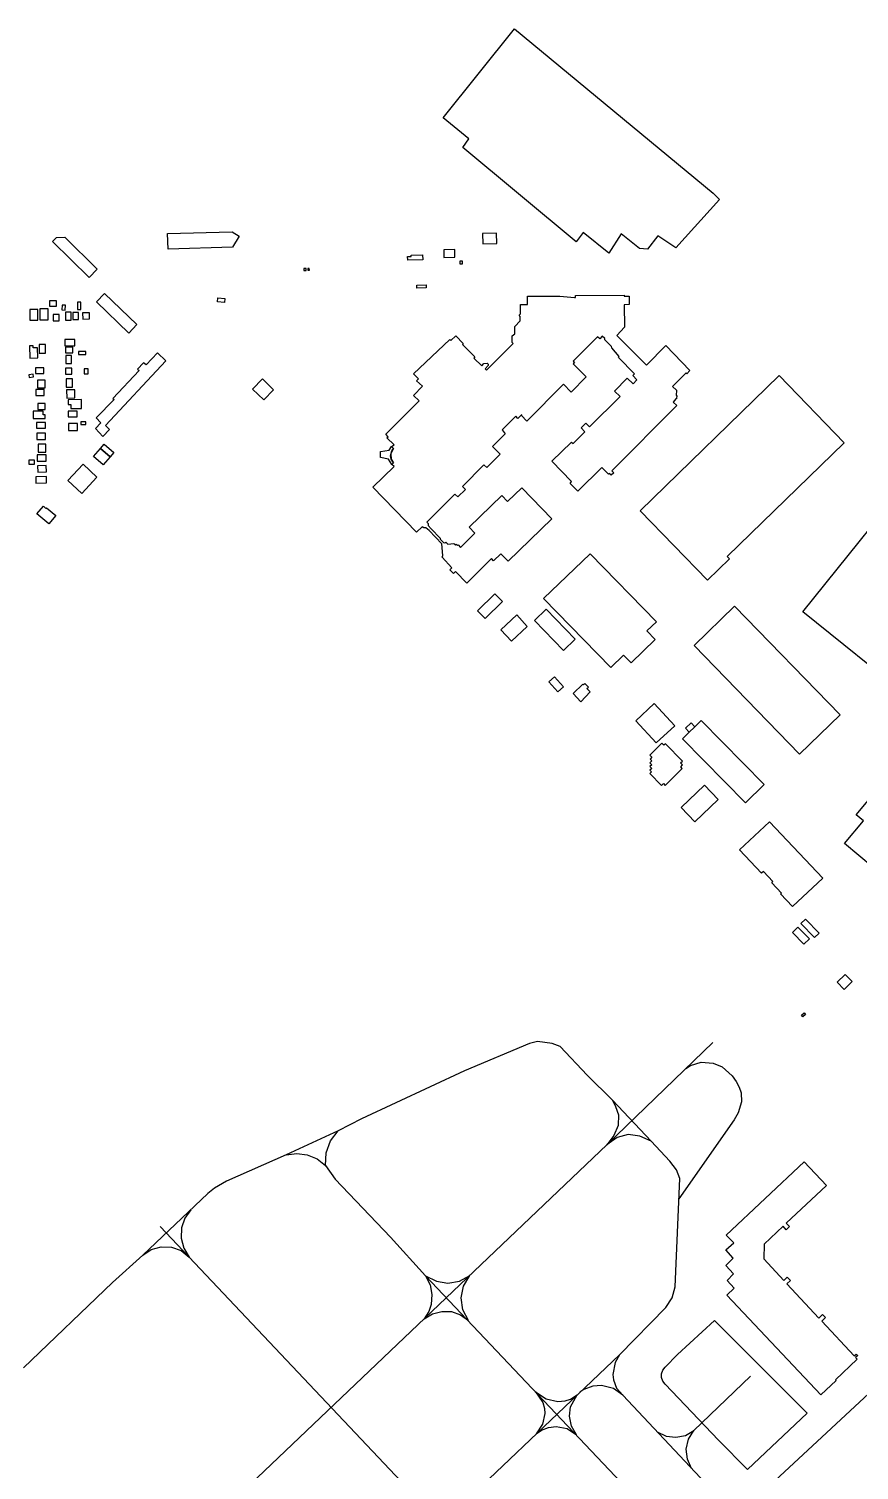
# Model space of a CAD drawing. Header units: metres. Extents: x -118 to 4032, y -3666 to 171.
# Drawn here: x 1143 to 1823, y -1009 to 171 of the extents above; entities that cross this region are included whole.
import ezdxf

# ---------------------------------------------------------------- set-up
doc = ezdxf.new("R2010")
doc.units = ezdxf.units.M
for name, color, linetype in [('APRON', 1, 'Continuous'), ('CIVIL_BUILDING', 6, 'Continuous'), ('RUNWAY', 2, 'Continuous'), ('TAXIWAY', 5, 'Continuous')]:
    doc.layers.add(name, color=color, linetype=linetype)

msp = doc.modelspace()

# ---------------------------------------------------------------- linework, layer by layer
at = {"layer": 'APRON'}
msp.add_lwpolyline([(1707.9, -984.6), (1664.2, -938.7), (1662.2, -936.3), (1661.1, -933.3), (1661.2, -930.1), (1662.2, -927.2), (1664.3, -924.7), (1674.3, -914.3), (1704.7, -886.5), (1780.6, -962.3), (1731.6, -1008.5), (1707.9, -984.6)], close=True, dxfattribs=at)
msp.add_lwpolyline([(1847.2, -1108.7), (1796, -1054.7), (1774, -1038.1), (1754.4, -1017.7), (1846.2, -932)], dxfattribs=at)
at = {"layer": 'CIVIL_BUILDING'}
for points in [[(1498.6, 74.1), (1503.3, 81.1), (1482.3, 98.3), (1540.9, 171.2), (1703.5, 36.6), (1708.6, 31.4), (1672.9, -8.1), (1658.2, 1.7), (1649.8, -9.1), (1643.3, -8.7), (1628.2, 3.4), (1618.1, -12.4), (1597.1, 4.4), (1591.3, -3.3), (1498.6, 74.1)], [(1162.4, -2.9), (1165.7, 0.4), (1172.4, 0.7), (1199.1, -25.5), (1192.4, -32.3), (1162.4, -2.9)], [(1256.6, 3.6), (1309.5, 5), (1315.3, 1.5), (1309.8, -7.7), (1257, -9.1), (1256.6, 3.6)], [(1526.1, 3.9), (1514.7, 3.7), (1514.9, -4.9), (1526.3, -4.7), (1526.1, 3.9)], [(1491.8, -9.6), (1482.8, -9.8), (1482.9, -16), (1492, -15.8), (1491.8, -9.6)], [(1453.2, -15.2), (1456.2, -15.2), (1456.2, -14.1), (1465.5, -13.9), (1465.6, -18), (1453.3, -18.2), (1453.2, -15.2)], [(1496.4, -18.7), (1497.8, -18.7), (1497.8, -21.4), (1496.4, -21.4), (1496.4, -18.7)], [(1368.3, -25.1), (1368.3, -26.8), (1370.2, -26.7), (1370.1, -25.1), (1368.3, -25.1)], [(1371.5, -25.1), (1371.5, -26.4), (1372.8, -26.4), (1372.7, -25), (1371.5, -25.1)], [(1205, -45.5), (1198.4, -52.4), (1224.9, -77.9), (1231.5, -71), (1205, -45.5)], [(1460.5, -241), (1424.8, -204.2), (1442.2, -187.1), (1440.3, -185.6), (1441.8, -184.2), (1439.8, -181.1), (1439.2, -178.4), (1440.2, -174.4), (1441.7, -172.5), (1440.1, -170.8), (1442.1, -169.5), (1436.3, -163.8), (1437.3, -162.8), (1435.3, -160.8), (1462.7, -133.5), (1458.2, -129.1), (1465.5, -121.5), (1460.4, -117), (1462.1, -115.5), (1458, -111.4), (1487.8, -83.2), (1488.6, -84), (1492.7, -80.2), (1498.8, -86.6), (1498.1, -87.4), (1508.4, -97.5), (1507.5, -98.4), (1513.9, -104.7), (1515.8, -102.8), (1518.5, -102.7), (1519.2, -103.3), (1519.2, -104.5), (1516.7, -107.1), (1517.9, -108.3), (1539.8, -86.4), (1539, -85.7), (1539, -80.2), (1541.1, -78.6), (1541, -72.5), (1545.5, -68), (1545.4, -64.3), (1544.6, -63.4), (1545.8, -62.3), (1545.7, -54.5), (1551.3, -54.5), (1551.3, -47.6), (1577.9, -47.8), (1589.8, -48.7), (1590.8, -48.7), (1590.8, -47.2), (1630.6, -47), (1630.7, -47.8), (1634.6, -47.7), (1634.6, -54.6), (1630.7, -54.7), (1630.8, -73.1), (1624.7, -79.9), (1648.8, -104.1), (1664.7, -88.2), (1684.4, -108.7), (1681.9, -111.2), (1681.3, -110.6), (1670.3, -121.6), (1673.6, -124.6), (1673.1, -129.1), (1673.7, -129.1), (1673.6, -131.7), (1672.9, -131.7), (1670.8, -134.4), (1673.8, -137.3), (1620.6, -190.8), (1622.1, -192.3), (1620, -194.4), (1618.4, -192.9), (1617.8, -193.6), (1612.2, -188.1), (1592.7, -207.3), (1586.5, -201.2), (1587.5, -199.5), (1571.4, -182.7), (1587.6, -167.3), (1588.7, -168.4), (1598.3, -158.8), (1595.4, -155.6), (1599.3, -151.8), (1602.2, -154.8), (1627.3, -129.9), (1622.7, -125.4), (1633, -115), (1637.9, -119.6), (1641.1, -116.2), (1637.7, -112.8), (1639.2, -111.2), (1625.9, -98), (1626.6, -97.1), (1620.4, -90), (1620.3, -88.8), (1614.7, -83.4), (1614.7, -82.5), (1612.7, -80.5), (1610.7, -82.7), (1608.9, -81.1), (1588.9, -100.9), (1589.9, -101.8), (1588.7, -103), (1599.6, -113.9), (1587.2, -126.3), (1580.9, -119.9), (1551, -150.1), (1546.5, -145.4), (1546.7, -144.7), (1543.6, -147.9), (1541.8, -146), (1530.6, -157.3), (1533.1, -160.4), (1522.8, -170.9), (1529.1, -177.2), (1518, -188.1), (1515.8, -185.9), (1498.2, -203.5), (1500.6, -206), (1494.5, -212.1), (1492, -209.8), (1469.1, -232.9), (1470.1, -233.8), (1470.2, -235.6), (1472.4, -238.3), (1479.9, -245.8), (1479.9, -246.7), (1482.5, -249.4), (1483.7, -249.8), (1484.6, -249.1), (1486.2, -250.7), (1491.2, -250.2), (1492.4, -251.5), (1493.1, -250.9), (1494.1, -251.9), (1494.6, -251.4), (1496.5, -253.4), (1508.4, -241.8), (1503.6, -237), (1530.4, -210.9), (1535.1, -215.8), (1546.7, -204.7), (1571.3, -230), (1535.5, -264.7), (1529.6, -258.6), (1523.7, -264.4), (1522, -262.6), (1501.7, -282.8), (1492.4, -273.3), (1490.9, -274.8), (1487.9, -271.7), (1489.5, -270.2), (1481.5, -261.4), (1482.2, -260), (1481.3, -250.5), (1470.9, -239.7), (1468.2, -237.5), (1466.4, -237.5), (1465.3, -236.6), (1460.5, -241)], [(1460.8, -41.1), (1460.7, -38.8), (1468.4, -38.5), (1468.5, -40.8), (1460.8, -41.1)], [(1150.4, -58.5), (1143.9, -58.5), (1143.9, -67.5), (1150.4, -67.5), (1150.4, -58.5)], [(1158.9, -58.1), (1152.1, -58.1), (1152.1, -67.1), (1158.9, -67.1), (1158.9, -58.1)], [(1165.7, -55.9), (1165.7, -51.6), (1160, -51.6), (1160, -55.9), (1165.7, -55.9)], [(1172.9, -59.2), (1173.1, -55.1), (1170.3, -55), (1170.1, -59), (1172.9, -59.2)], [(1183, -58.6), (1185.5, -58.6), (1185.5, -52.5), (1183, -52.5), (1183, -58.6)], [(1297.9, -49), (1303.5, -49.6), (1303.2, -52.9), (1297.5, -52.3), (1297.9, -49)], [(1167.9, -67.8), (1167.9, -62.6), (1163, -62.6), (1163, -67.8), (1167.9, -67.8)], [(1177.7, -60.8), (1173.1, -60.8), (1173.1, -67.3), (1177.7, -67.3), (1177.7, -60.8)], [(1179, -61), (1179, -66.8), (1183.6, -66.8), (1183.6, -61), (1179, -61)], [(1192.8, -61.5), (1187.1, -61.5), (1187.2, -66.5), (1192.8, -66.4), (1192.8, -61.5)], [(1146.7, -88.3), (1143.6, -88.4), (1143.8, -98.4), (1150.3, -98.3), (1150.2, -89.9), (1146.7, -89.9), (1146.7, -88.3)], [(1151.6, -94.5), (1156.6, -94.5), (1156.6, -87.3), (1151.6, -87.3), (1151.6, -94.5)], [(1180.6, -88.3), (1180.6, -83.3), (1172.6, -83.3), (1172.6, -88.3), (1180.6, -88.3)], [(1179.1, -89.6), (1173, -89.6), (1173, -94.1), (1179.1, -94.1), (1179.1, -89.6)], [(1183.6, -95.5), (1189.7, -95.5), (1189.7, -93), (1183.6, -93), (1183.6, -95.5)], [(1248.3, -94.1), (1239, -104), (1237, -102.2), (1232.1, -107.4), (1233.4, -108.5), (1211.9, -131.6), (1212.8, -132.4), (1198.1, -147.3), (1202.1, -151.5), (1197.5, -156.1), (1203.6, -162.5), (1209.1, -156.8), (1205.8, -153.7), (1255.3, -100.7), (1248.3, -94.1)], [(1177.9, -102.9), (1177.9, -96.4), (1173.2, -96.4), (1173.2, -102.9), (1177.9, -102.9)], [(1146.7, -111.7), (1143, -112.1), (1143.2, -114.2), (1146.9, -113.8), (1146.7, -111.7)], [(1155.4, -111.1), (1155.4, -106.5), (1148.4, -106.5), (1148.4, -111.1), (1155.4, -111.1)], [(1156.4, -116.6), (1150.1, -116.6), (1150.1, -122.8), (1156.4, -122.8), (1156.4, -116.6)], [(1178.2, -111.6), (1178.2, -106.8), (1173, -106.8), (1173, -111.6), (1178.2, -111.6)], [(1178.9, -122.3), (1178.9, -115.4), (1173.6, -115.4), (1173.6, -122.3), (1178.9, -122.3)], [(1188.2, -111.3), (1191.6, -111.3), (1191.6, -107.1), (1188.2, -107.1), (1188.2, -111.3)], [(1334.4, -115.5), (1343.5, -124.3), (1335.4, -132.7), (1326.3, -123.9), (1334.4, -115.5)], [(1643.8, -223.6), (1757.5, -112.8), (1810.9, -167.7), (1715.1, -261), (1716.8, -262.8), (1698.9, -280.2), (1643.8, -223.6)], [(1148.7, -129), (1155.7, -129), (1155.7, -124.1), (1148.7, -124.1), (1148.7, -129)], [(1180.8, -131.1), (1180.7, -124.4), (1173.8, -124.5), (1174.1, -131.2), (1180.8, -131.1)], [(1150.5, -140.5), (1156.4, -140.5), (1156.4, -135.6), (1150.5, -135.6), (1150.5, -140.5)], [(1177.4, -139.6), (1186.2, -139.6), (1186.2, -132.4), (1175.3, -132.5), (1175.3, -136.3), (1177.4, -136.3), (1177.4, -139.6)], [(1154.7, -144.9), (1154.7, -142), (1146.7, -142), (1146.7, -147.9), (1156.4, -147.9), (1156.4, -144.9), (1154.7, -144.9)], [(1149.4, -151.1), (1149.4, -155.9), (1156.6, -155.9), (1156.6, -151.1), (1149.4, -151.1)], [(1175.2, -141.9), (1175.2, -146.6), (1182.6, -146.6), (1182.6, -141.9), (1175.2, -141.9)], [(1175.6, -152.1), (1175.6, -157.6), (1182.9, -157.6), (1182.9, -152.1), (1175.6, -152.1)], [(1185.6, -152.9), (1189.7, -152.9), (1189.7, -150.5), (1185.6, -150.5), (1185.6, -152.9)], [(1156.7, -165), (1156.7, -159.9), (1149.6, -159.9), (1149.6, -165), (1156.7, -165)], [(1156.9, -168.8), (1150.7, -168.8), (1150.7, -175.6), (1156.9, -175.6), (1156.9, -168.8)], [(1201.8, -172.4), (1209.7, -179.2), (1204, -185.8), (1196.1, -179.1), (1201.8, -172.4)], [(1201.8, -172.4), (1204.7, -169), (1212.6, -175.8), (1209.7, -179.2), (1201.8, -172.4)], [(1440.3, -185.6), (1437.7, -181.1), (1431, -179.8), (1431, -174.8), (1438, -173.8), (1440.1, -170.8), (1441.7, -172.5), (1439.4, -176.8), (1439.8, -181.1), (1441.8, -184.2), (1440.3, -185.6)], [(1147.7, -182.1), (1143, -182.1), (1143, -185.3), (1147.7, -185.3), (1147.7, -182.1)], [(1157.1, -182.8), (1157.1, -177.6), (1149.9, -177.6), (1149.9, -182.8), (1157.1, -182.8)], [(1157.5, -191.5), (1157.3, -186.4), (1150.2, -186.7), (1150.4, -191.8), (1157.5, -191.5)], [(1187.4, -185.4), (1198.8, -196), (1186.3, -209.3), (1174.9, -198.7), (1187.4, -185.4)], [(1777, -306.3), (1879.4, -178.9), (1885, -183.4), (1888.9, -178.6), (1971.5, -244.9), (1865.2, -377.2), (1777, -306.3)], [(1157.6, -200.6), (1157.4, -195.3), (1148.7, -195.6), (1148.8, -200.8), (1157.6, -200.6)], [(1154.9, -219.8), (1156.9, -221.6), (1157.4, -221), (1165.1, -227.4), (1159.4, -234.1), (1149.7, -226.1), (1154.9, -219.8)], [(1564.6, -295.2), (1602.8, -258.7), (1657.1, -314.4), (1649.3, -321.9), (1656, -328.9), (1636.3, -348), (1630.1, -341.6), (1619.6, -351.7), (1564.6, -295.2)], [(1516.8, -311.7), (1530.9, -297.8), (1524.6, -291.5), (1510.6, -305.4), (1516.8, -311.7)], [(1557.1, -313.4), (1566.6, -304.1), (1590.4, -328.5), (1581, -337.8), (1557.1, -313.4)], [(1687.9, -333.9), (1721.1, -301.6), (1807.4, -390.5), (1774.1, -422.8), (1687.9, -333.9)], [(1542.6, -308.8), (1529.6, -321), (1538.2, -330.2), (1551.2, -318.1), (1542.6, -308.8)], [(1573.5, -359.4), (1568.9, -363.6), (1576.4, -371.7), (1581, -367.5), (1573.5, -359.4)], [(1596.7, -365.4), (1588.8, -373), (1595, -380), (1602.7, -371.7), (1600.1, -369.1), (1601.4, -367.8), (1598.5, -364.9), (1597.2, -366), (1596.7, -365.4)], [(1655.3, -381.4), (1672.1, -399.5), (1656.9, -413.5), (1640.2, -395.5), (1655.3, -381.4)], [(1693.7, -395.3), (1745.2, -447.7), (1730, -462.6), (1678.5, -410.2), (1693.7, -395.3)], [(1683.9, -404.8), (1680.8, -401.6), (1685.6, -397.1), (1688.6, -400.3), (1683.9, -404.8)], [(1661.2, -448.4), (1662.7, -446.9), (1664.1, -448.3), (1678.2, -434.5), (1676.9, -433.1), (1678.5, -431.6), (1676.8, -429.9), (1678.3, -428.4), (1664.5, -414.2), (1663.1, -415.5), (1661.5, -413.9), (1651.6, -423.5), (1653.3, -425.3), (1651.8, -426.8), (1653.3, -428.3), (1651.7, -429.8), (1653.2, -431.4), (1651.7, -432.8), (1653.2, -434.4), (1651.7, -435.8), (1653.1, -437.2), (1651.7, -438.6), (1661.2, -448.4)], [(1857.4, -430.5), (1861.5, -433.9), (1866, -428.4), (1870.5, -432.2), (1866, -437.6), (1893.5, -460.6), (1842.2, -522), (1839.4, -519.7), (1833.6, -526.6), (1831.3, -524.7), (1834, -521.6), (1831.5, -519.5), (1834.6, -515.7), (1811, -496), (1826.5, -477.4), (1820.7, -472.5), (1847.4, -440.5), (1839.5, -433.9), (1851.6, -419.4), (1860.5, -426.8), (1857.4, -430.5)], [(1696.4, -448.2), (1707.7, -460), (1688.6, -478.3), (1677.3, -466.5), (1696.4, -448.2)], [(1749.5, -478.1), (1793.2, -524.2), (1768.5, -547.6), (1758.7, -537.2), (1759.5, -536.5), (1751.5, -528.1), (1752.5, -527.1), (1744.6, -518.8), (1743.2, -520.2), (1725.2, -501.2), (1749.5, -478.1)], [(1772.9, -564.4), (1782.3, -573.9), (1777.8, -578.3), (1768.4, -568.8), (1772.9, -564.4)], [(1779, -557.9), (1790.2, -569.4), (1786.5, -573), (1775.4, -561.4), (1779, -557.9)], [(1811.6, -603.2), (1817.3, -608.9), (1810.9, -615.4), (1805.1, -609.6), (1811.6, -603.2)], [(1777, -637.8), (1775.9, -636.5), (1777.9, -634.7), (1779.1, -636), (1777, -637.8)], [(1820.2, -916.8), (1821.4, -918.1), (1803.6, -935.1), (1804.2, -935.8), (1791.8, -947.3), (1714.7, -865.9), (1720.8, -860.2), (1715.1, -853.8), (1720.2, -848.4), (1713.9, -841.5), (1719.9, -835.4), (1713.8, -828.8), (1720.5, -823), (1714.2, -816.6), (1778.1, -756.6), (1796.2, -775.9), (1763.4, -806.8), (1766, -809.6), (1763.2, -812.2), (1760.7, -809.4), (1745.2, -824), (1744.9, -836.1), (1761.3, -853.7), (1764.1, -851), (1766.7, -853.8), (1763.9, -856.5), (1790, -884.5), (1793, -881.5), (1795.6, -884.1), (1792.5, -887.2), (1819.1, -915.6), (1820.7, -914.1), (1821.9, -915.3), (1820.2, -916.8)]]:
    msp.add_lwpolyline(points, close=True, dxfattribs=at)
at = {"layer": 'RUNWAY'}
for points in [[(1703.1, -658.8), (1616.3, -742.7)], [(299.8, -1996.1), (1616.3, -742.7)], [(2590.2, -2226.8), (1250.7, -809.7)]]:
    msp.add_lwpolyline(points, dxfattribs=at)
at = {"layer": 'TAXIWAY'}
for points in [[(1621, -706.2), (1600.3, -685.6), (1578.1, -662.2), (1571.7, -659.6), (1559.5, -658), (1553.1, -659.6), (1499.9, -682.2), (1415.5, -721.3), (1396.5, -731.2), (1353.8, -750.9), (1304.8, -772.4), (1295.1, -778.2), (1289.7, -782.5), (1236.3, -833.1), (1211.5, -855.3), (1138.6, -925.2)], [(1681.2, -680.3), (1684.8, -677.8), (1693.8, -675.1), (1703.4, -675.8), (1711, -678.9), (1719.1, -686.3), (1722.4, -690.7), (1724.9, -695.4), (1726.3, -700.2), (1726.6, -707.6), (1724.1, -716.6), (1720.6, -722.3), (1675.5, -786.9)], [(1621, -706.2), (1623.6, -711.2), (1625.9, -718.2), (1625.6, -726.8), (1622.1, -735), (1616.3, -742.7)], [(1652.6, -739.8), (1621, -706.2)], [(1385.9, -759.7), (1386.5, -749.2), (1390.1, -739.5), (1396.5, -731.2)], [(1402.8, -1126.8), (1463.8, -1069.7), (1626.7, -914.7), (1664.8, -876), (1670, -868.1), (1672.5, -858.9), (1676.1, -770.3), (1673.6, -763.1), (1668.1, -756.2), (1652.6, -739.8)], [(1652.6, -739.8), (1643.5, -735.5), (1633.9, -734.3), (1625, -736.7), (1616.3, -742.7)], [(1353.8, -750.9), (1362.5, -749.7), (1371.1, -750.8), (1379.1, -754.2), (1385.9, -759.7)], [(1385.9, -759.7), (1393.8, -770.8), (1439.2, -818.4), (1467.8, -850), (2040.2, -1454.4), (2077.5, -1494.4), (2106.4, -1527), (2252.3, -1681.4), (2255.3, -1686.6), (2269.8, -1733.4), (2460.1, -1935.2), (2532.1, -2008.2), (2635.3, -2120.7), (2698.9, -2187.1)], [(1275.6, -795.9), (1270.7, -802.7), (1268, -810.7), (1267.7, -819.1), (1269.9, -827.2), (1274.2, -834.6)], [(1236.3, -833.1), (1243.3, -828.4), (1251.4, -826.1), (1259.8, -826.4), (1267.8, -829.2), (1274.2, -834.6)], [(1467.8, -850), (1476.8, -854.3), (1486.3, -856), (1495.7, -854.4), (1504.1, -849.7)], [(1503, -886.6), (1498.4, -877.8), (1497, -868), (1499, -858.3), (1504.1, -849.7)], [(1467.8, -850), (1471.6, -857.3), (1473.2, -865.3), (1472.5, -873.5), (1470.5, -879.1), (1466.7, -885.3), (1473.5, -881.2), (1481.2, -879.1), (1489.1, -879.3), (1496.6, -881.9), (1503, -886.6)], [(1626.7, -914.7), (1623.1, -920.9), (1621.4, -930.7), (1621.9, -935), (1624.4, -941.9), (1629.4, -947.8)], [(1687.7, -976.6), (1734.1, -932)], [(1629.4, -947.8), (1621.9, -942.3), (1612.1, -939.7), (1604.9, -940.3), (1597.6, -943), (1594.4, -945.1)], [(1558.1, -945), (1566.6, -950.8), (1576.4, -953), (1582.2, -952.4), (1586.6, -950.9), (1592, -947.3)], [(1558.1, -945), (1563.9, -953.6), (1565.4, -958.5), (1565.6, -962.8), (1563.8, -971.4), (1558.6, -979.4)], [(1591.5, -980.2), (1587.4, -973.1), (1585.8, -965), (1586.7, -957.2), (1592, -947.3)], [(1629.4, -947.8), (1756.4, -1082.9), (1907.2, -1241.4), (2059.3, -1404.8), (2104, -1450.7), (2139.5, -1494.8), (2290.7, -1654.4), (2294.5, -1659.5), (2297.4, -1666.3), (2309.6, -1700.3), (2310.9, -1706.8), (2314.6, -1713.5), (2320.7, -1720.5), (2679.9, -2099.9), (2745.1, -2170.1), (2779.5, -2205.7)], [(1558.6, -979.4), (1563, -976.3), (1568.5, -974.1), (1575, -973.3), (1583.8, -975.1), (1591.5, -980.2)], [(1657.6, -977.8), (1664.9, -981.3), (1672.9, -982.2), (1680.8, -980.6), (1687.7, -976.6)], [(1685.8, -1007.8), (1682.4, -1000.1), (1681.5, -991.8), (1683.4, -983.7), (1687.7, -976.6)]]:
    msp.add_lwpolyline(points, dxfattribs=at)

doc.saveas('drawing.dxf')
